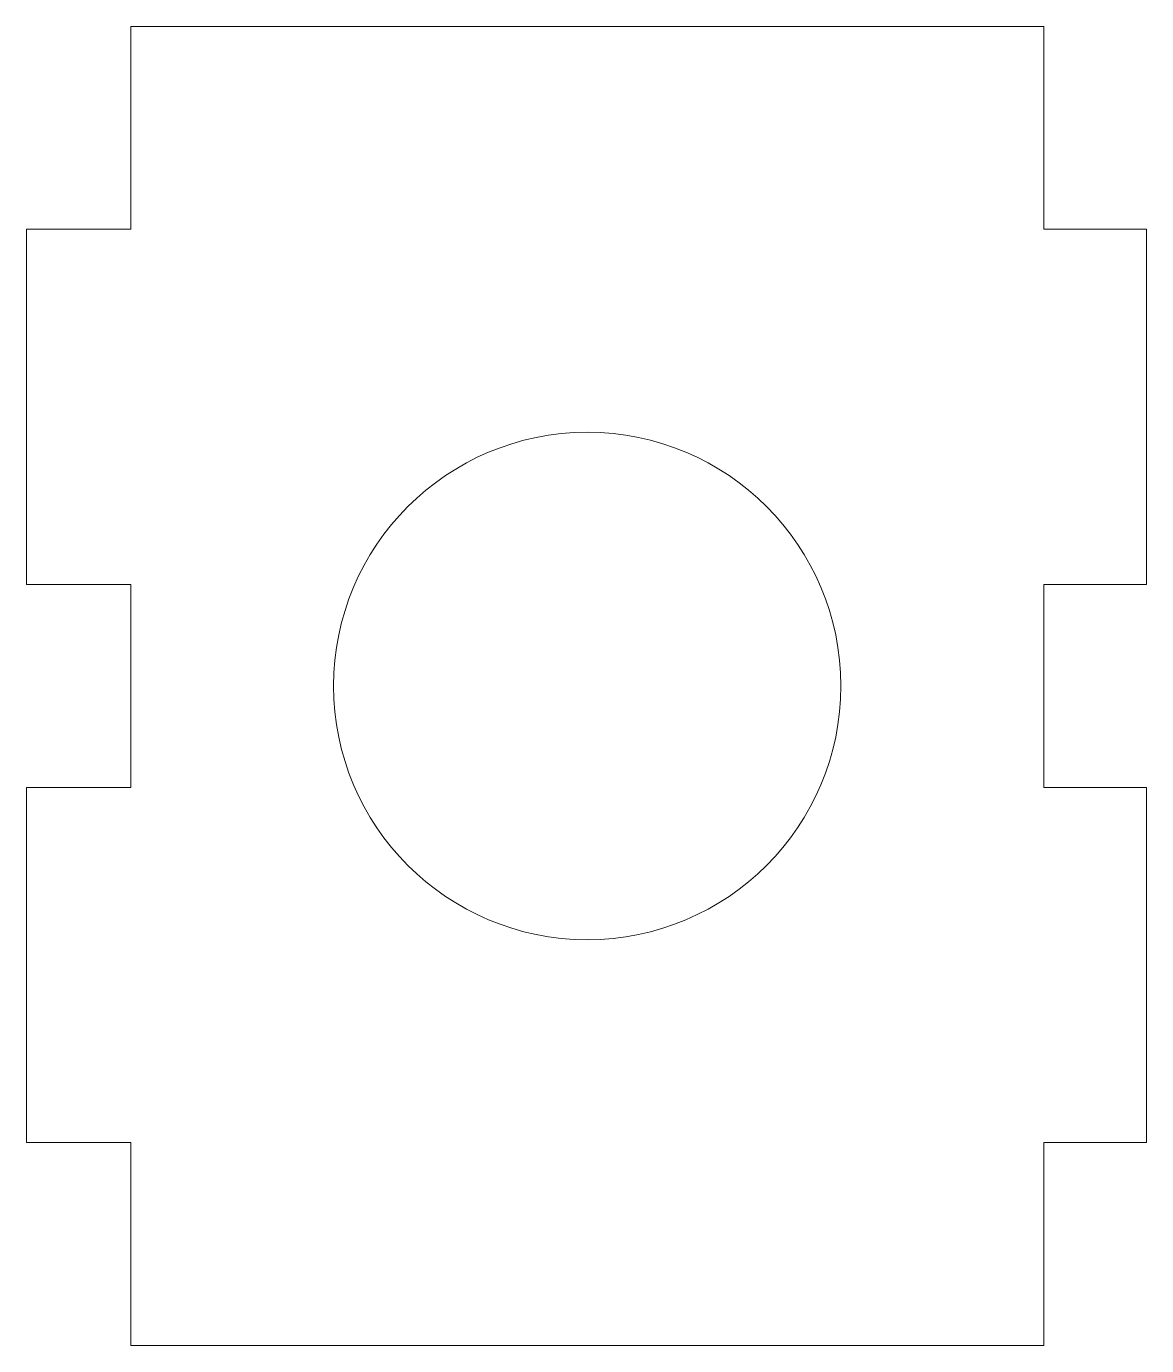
# Model space of a CAD drawing. Header units: inches. Extents: x -2.49 to 0.27, y 10.77 to 14.02.
import ezdxf

# ---------------------------------------------------------------- set-up
doc = ezdxf.new("R2010")
doc.units = ezdxf.units.IN
doc.header["$MEASUREMENT"] = 0

msp = doc.modelspace()

# ---------------------------------------------------------------- linework, layer by layer
at = {"color": 7, "linetype": 'Continuous', "lineweight": 15}
for p, q in [((-2.2313, 14.0189), (-2.2313, 13.5189)), ((0.0187, 14.0189), (-2.2313, 14.0189)), ((0.0187, 13.5189), (0.0187, 14.0189)), ((-2.2313, 13.5189), (-2.4883, 13.5189)), ((-2.4883, 13.5189), (-2.4883, 12.6439)), ((0.272, 13.5189), (0.0187, 13.5189)), ((0.272, 12.6439), (0.272, 13.5189)), ((-2.4883, 12.6439), (-2.2313, 12.6439)), ((-2.2313, 12.6439), (-2.2313, 12.1439)), ((0.0187, 12.1439), (0.0187, 12.6439)), ((0.0187, 12.6439), (0.272, 12.6439)), ((-2.2313, 12.1439), (-2.4883, 12.1439)), ((-2.4883, 12.1439), (-2.4883, 11.2689)), ((0.272, 12.1439), (0.0187, 12.1439)), ((0.272, 11.2689), (0.272, 12.1439)), ((-2.4883, 11.2689), (-2.2313, 11.2689)), ((-2.2313, 11.2689), (-2.2313, 10.7689)), ((0.0187, 10.7689), (0.0187, 11.2689)), ((0.0187, 11.2689), (0.272, 11.2689)), ((-2.2313, 10.7689), (0.0187, 10.7689))]:
    msp.add_line(p, q, dxfattribs=at)
msp.add_circle((-1.1063, 12.3939), 0.625, dxfattribs=at)

doc.saveas('drawing.dxf')
